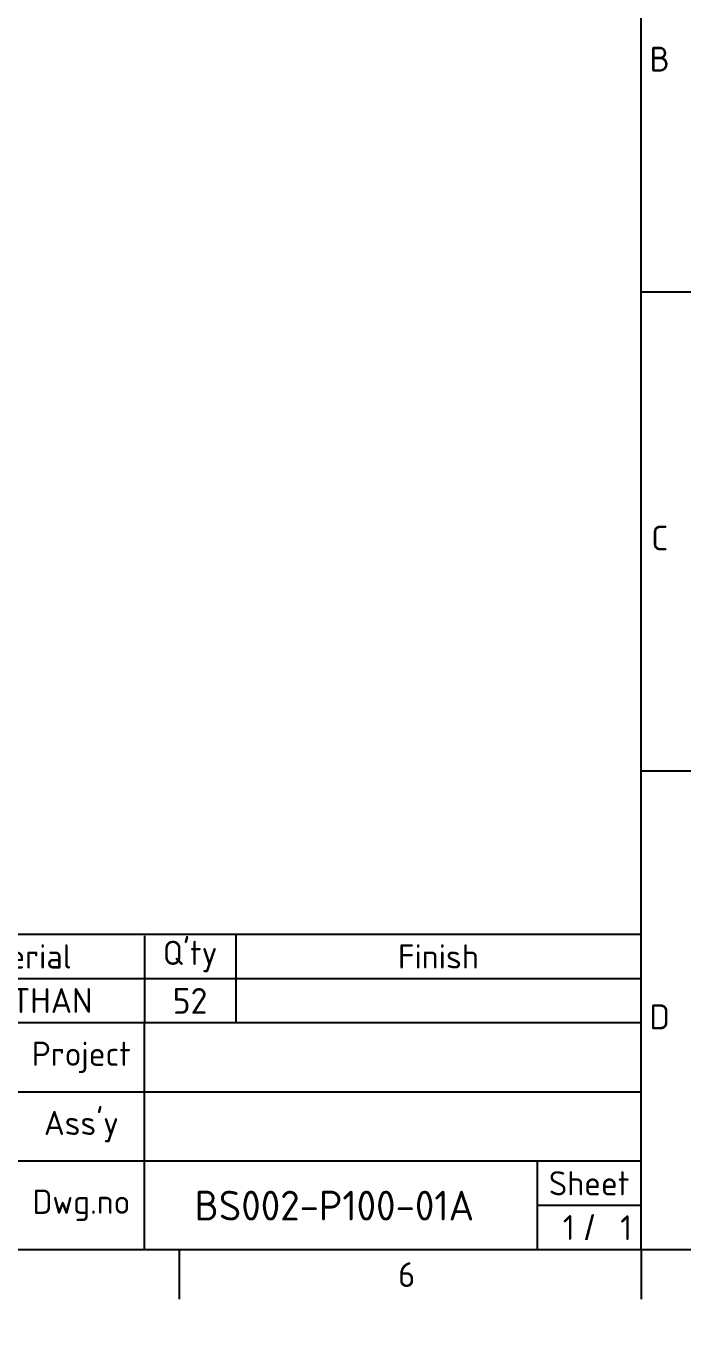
# Model space of a CAD drawing. Header units: millimetres. Extents: x 0 to 486, y 0 to 345.
# Drawn here: x 374.5 to 486, y 0 to 220.2 of the extents above; entities that cross this region are included whole.
import ezdxf
from ezdxf import colors
from ezdxf.entities.mleader import LeaderData, LeaderLine
from ezdxf.math import Vec2, Vec3

# ---------------------------------------------------------------- set-up
doc = ezdxf.new("R2010")
doc.units = ezdxf.units.MM
doc.header["$LTSCALE"] = 1.666667
doc.layers.add('Default', color=7, linetype='Continuous')

# ---------------------------------------------------------------- blocks, each defined once
blk = doc.blocks.new('_Dot')
at = {"color": 0, "linetype": 'ByBlock', "lineweight": -2}
blk.add_line((-0.5, 0), (-1, 0), dxfattribs=at)
at = {"color": 0, "linetype": 'ByBlock', "const_width": 0.5}
blk.add_lwpolyline([(-0.25, 0, 1), (0.25, 0, 1)], format="xyb", close=True, dxfattribs=at)
blk = doc.blocks.new('SE22')
at = {"layer": 'Default', "color": 7, "linetype": 'Continuous'}
blk.add_line((245.35, 14.64), (245.35, 6.3), dxfattribs=at)
blk = doc.blocks.new('SE21')
at = {"layer": 'Default'}
blk.add_blockref('SE22', (0, 0), dxfattribs=at)
blk = doc.blocks.new('SE24')
at = {"layer": 'Default', "color": 7, "linetype": 'Continuous'}
blk.add_line((322.74, 14.64), (322.74, 6.3), dxfattribs=at)
blk = doc.blocks.new('SE23')
at = {"layer": 'Default'}
blk.add_blockref('SE24', (0, 0), dxfattribs=at)
blk = doc.blocks.new('SE26')
at = {"layer": 'Default', "color": 7, "linetype": 'Continuous'}
blk.add_line((400.13, 14.64), (400.13, 6.3), dxfattribs=at)
blk = doc.blocks.new('SE25')
at = {"layer": 'Default'}
blk.add_blockref('SE26', (0, 0), dxfattribs=at)
blk = doc.blocks.new('SE20')
for name in ['SE21', 'SE23', 'SE25']:
    blk.add_blockref(name, (0, 0))
blk = doc.blocks.new('SE19')
at = {"layer": 'Default'}
blk.add_blockref('SE20', (0, 0), dxfattribs=at)

msp = doc.modelspace()

# ---------------------------------------------------------------- linework, layer by layer
at = {"layer": 'Default', "color": 7, "linetype": 'Continuous'}
for p, q in [((477.6792, 14.6373), (477.6792, 336.4079)), ((477.6792, 175.5226), (486.0125, 175.5226)), ((477.6792, 95.08), (486.0125, 95.08)), ((477.6792, 67.6075), (268.5864, 67.6075)), ((394.3523, 67.3677), (394.3523, 52.7387)), ((409.6371, 67.5958), (409.6371, 52.7387)), ((268.5864, 60.1731), (477.6792, 60.1731)), ((477.6792, 52.7387), (268.5864, 52.7387)), ((394.3523, 14.6373), (394.3523, 52.7387)), ((373.1328, 41.1277), (477.6792, 41.1277)), ((477.6792, 29.5062), (268.5864, 29.5062)), ((460.2548, 29.5062), (460.2548, 14.6373)), ((477.6792, 22.0717), (460.2548, 22.0717)), ((477.6792, 22.0717), (460.2548, 22.0717)), ((13.0285, 14.6373), (477.6792, 14.6373)), ((477.6792, 14.6373), (486.0125, 14.6373)), ((477.6792, 14.6373), (477.6792, 6.304))]:
    msp.add_line(p, q, dxfattribs=at)

# ---------------------------------------------------------------- block references
msp.add_blockref('SE19', (0, 0))

# ---------------------------------------------------------------- texts
at = {"layer": 'Default', "attachment_point": 5}
for s, insert, char_height, width in [('{\\fSolid Edge ISO|b0||i0||c0|p34;\\C7;\\H4.166666667;\\W1.;B}', (480.7979, 214.633), 4.166667, 2.391115), ('{\\fSolid Edge ISO|b0||i0||c0|p34;\\C7;\\H4.166666667;\\W1.;C}', (480.8073, 134.1903), 4.166667, 2.295471), ("{\\fSolid Edge ISO|b0||i0||c0|p34;\\C7;\\H4.065693333;\\W1.;Q'ty}", (401.9947, 63.8903), 4.065693, 15.284842), ('{\\fSolid Edge ISO|b0||i0||c0|p34;\\C7;\\H4.065693333;\\W1.;Material}', (372.5722, 63.8903), 4.065693, 43.560172), ('{\\fSolid Edge ISO|b0||i0||c0|p34;\\C7;\\H4.065693333;\\W1.;Finish}', (443.6582, 63.8903), 4.065693, 68.042015), ('{\\fSolid Edge ISO|b0||i0||c0|p34;\\C7;\\H4.333333333;\\W1.;52\\P}', (401.9753, 56.4263), 4.333333, 15.351466), ('{\\fSolid Edge ISO|b0||i0||c0|p34;\\C7;\\H4.166666667;\\W1.;D}', (480.7884, 53.7477), 4.166667, 2.486759), ('{\\fSolid Edge ISO|b0||i0||c0|p34;\\C7;\\H4.065693333;\\W1.;Project}', (383.7425, 46.9332), 4.065693, 21.219544), ("{\\fSolid Edge ISO|b0||i0||c0|p34;\\C7;\\H4.065693333;\\W1.;Ass'y}", (383.7425, 35.3169), 4.065693, 21.219544), ('{\\fSolid Edge ISO|b0||i0||c0|p34;\\C7;\\H4.065693333;\\W1.;Sheet}', (468.967, 25.789), 4.065693, 17.4244), ('{\\fSolid Edge ISO|b0||i0||c0|p34;\\C7;\\H4.065693333;\\W1.;Dwg.no}', (383.7425, 22.0717), 4.065693, 21.219544), ('{\\fArial|b0||i0||c0|p34;\\C7;\\H4.065693333;\\W1.;/}', (469.0301, 18.3096), 4.065693, 2.915878), ('{\\fSolid Edge ISO|b0||i0||c0|p34;\\C7;\\H4.166666667;\\W1.;6}', (438.3378, 10.4466), 4.166667, 2.582403)]:
    msp.add_mtext(s, dxfattribs=dict(at, insert=insert, char_height=char_height, width=width))

# ---------------------------------------------------------------- leaders
at = {"layer": 'Default', "color": 7, "linetype": 'Continuous'}
ml = msp.add_multileader_mtext('Standard', dxfattribs=at)
ml.set_content('{\\pxsm0.9;\\fSolid Edge ISO|b0||i0||c0|p34;\\W1.;URETHAN\\P}', color=256)
ml.set_leader_properties()
ml.set_arrow_properties(name='DOT')
ml.build(insert=Vec2(0, 0))
ml.multileader.update_dxf_attribs({"leader_type": 0, "dogleg_length": 0, "arrow_head_size": 4.1667})
ctx = ml.context
ctx.base_point, ctx.char_height, ctx.arrow_head_size, ctx.landing_gap_size = Vec3(363.6999, 56.4762), 4.166667, 4.1667, 1.4583
ctx.text_align_type = 1
notes = []
notes.append((ctx, [(0, (0, 0, 0), (0, 0), (1, 0), 1, [])]))
ctx.mtext.insert, ctx.mtext.alignment = Vec3(374.0333, 58.5699), 2
ml = msp.add_multileader_mtext('Standard', dxfattribs=at)
ml.set_content('{\\pxsm0.9;\\fSolid Edge ISO|b0||i0||c0|p34;\\W1.;BS002-P100-01A\\P}', color=256)
ml.set_leader_properties()
ml.set_arrow_properties(name='DOT')
ml.build(insert=Vec2(0, 0))
ml.multileader.update_dxf_attribs({"leader_type": 0, "dogleg_length": 0, "arrow_head_size": 5})
ctx = ml.context
ctx.base_point, ctx.char_height, ctx.arrow_head_size, ctx.landing_gap_size = Vec3(404.6876, 22.0103), 5, 5, 1.75
ctx.text_align_type = 1
notes.append((ctx, [(0, (0, 0, 0), (0, 0), (1, 0), 1, [])]))
ctx.mtext.insert, ctx.mtext.alignment = Vec3(426.2015, 24.5353), 2
ml = msp.add_multileader_mtext('Standard', dxfattribs=at)
ml.set_content('{\\pxsm0.9;\\fSolid Edge ISO|b0||i0||c0|p34;\\W1.;1\\P}', color=256)
ml.set_leader_properties()
ml.set_arrow_properties(name='DOT')
ml.build(insert=Vec2(0, 0))
ml.multileader.update_dxf_attribs({"leader_type": 0, "dogleg_length": 0, "arrow_head_size": 4.1667})
ctx = ml.context
ctx.base_point, ctx.char_height, ctx.arrow_head_size, ctx.landing_gap_size = Vec3(462.5489, 18.3601), 4.166667, 4.1667, 1.4583
notes.append((ctx, [(0, (0, 0, 0), (0, 0), (1, 0), 1, [])]))
ctx.mtext.insert = Vec3(464.5489, 20.4476)
ml = msp.add_multileader_mtext('Standard', dxfattribs=at)
ml.set_content('{\\pxsm0.9;\\fSolid Edge ISO|b0||i0||c0|p34;\\W1.;1\\P}', color=256)
ml.set_leader_properties()
ml.set_arrow_properties(name='DOT')
ml.build(insert=Vec2(0, 0))
ml.multileader.update_dxf_attribs({"leader_type": 0, "dogleg_length": 0, "arrow_head_size": 4.1667})
ctx = ml.context
ctx.base_point, ctx.char_height, ctx.arrow_head_size, ctx.landing_gap_size = Vec3(472.1695, 18.3207), 4.166667, 4.1667, 1.4583
notes.append((ctx, [(0, (0, 0, 0), (0, 0), (1, 0), 1, [])]))
ctx.mtext.insert = Vec3(474.1695, 20.4082)
for ctx, leaders in notes:
    for number, flags, end, landing, length, lines in leaders:
        leader = LeaderData()
        leader.index, (leader.has_last_leader_line, leader.has_dogleg_vector, leader.attachment_direction) = number, flags
        leader.last_leader_point, leader.dogleg_vector, leader.dogleg_length = Vec3(end), Vec3(landing), length
        for number, points, colour, breaks in lines:
            line = LeaderLine()
            line.index, line.vertices, line.color, line.breaks = number, Vec3.list(points), colors.encode_raw_color(colour), breaks
            leader.lines.append(line)
        ctx.leaders.append(leader)

doc.saveas('drawing.dxf')
